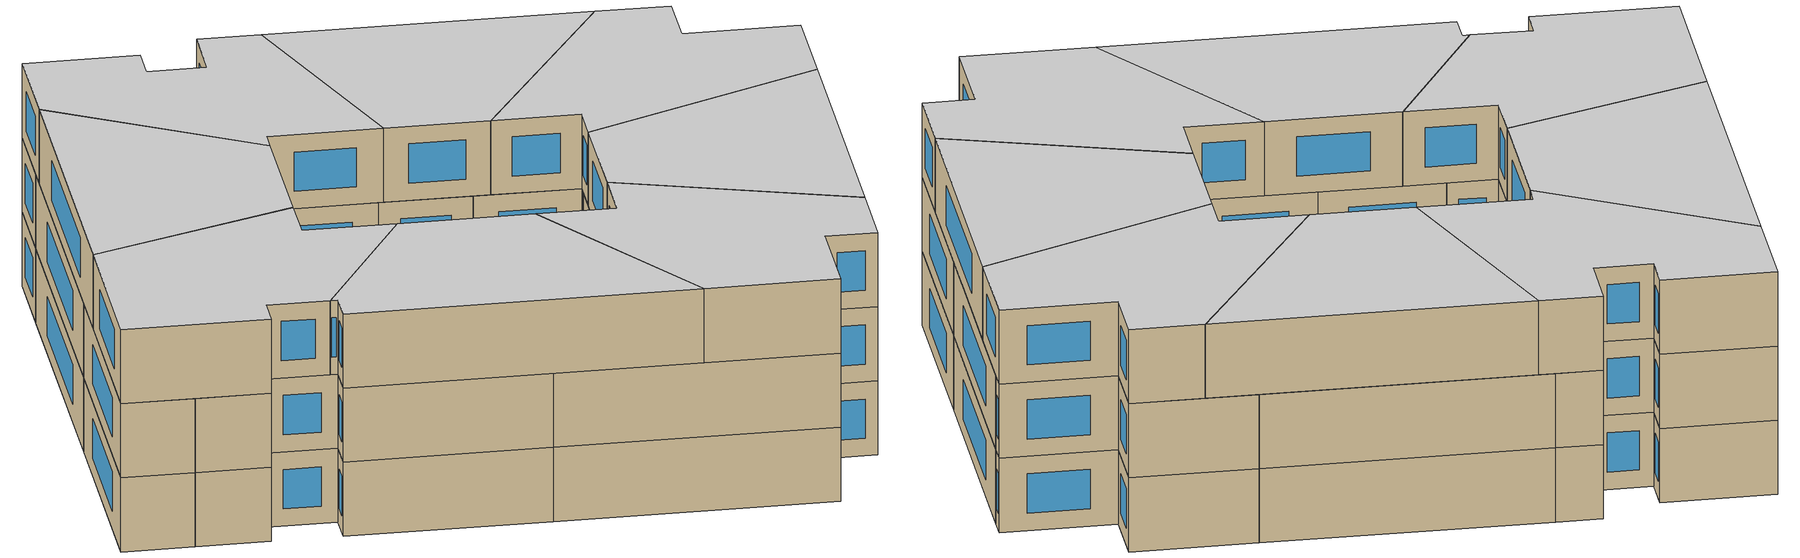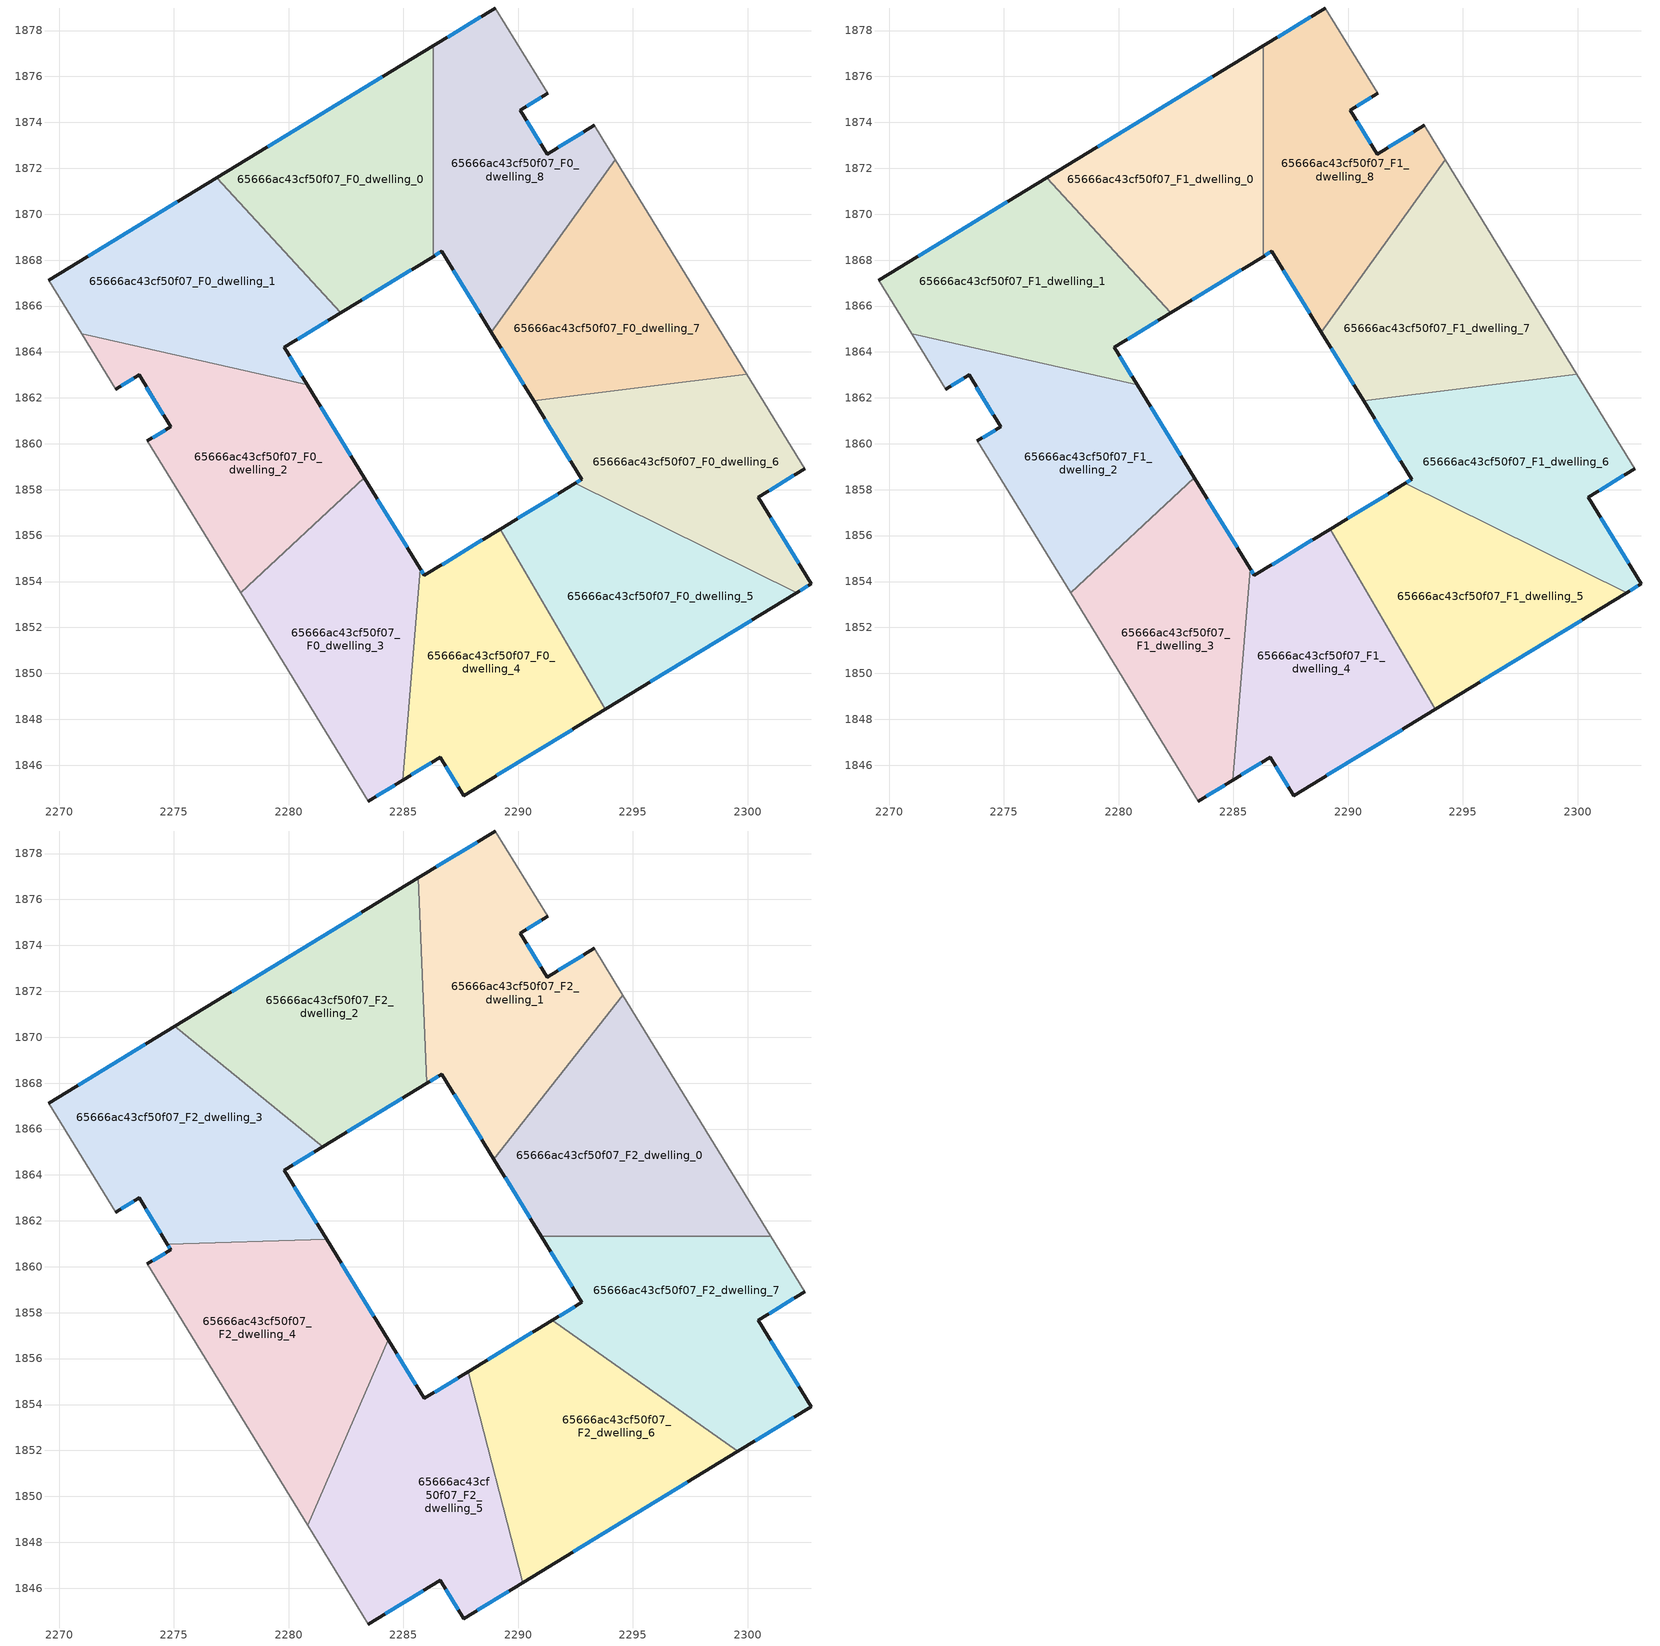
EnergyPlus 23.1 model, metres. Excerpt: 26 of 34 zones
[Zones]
65666ac43cf50f07_F0_dwelling_0
 floor ground (EU_floor_Construction): 2286.29,1877.33 2286.29,1868.16 2282.27,1865.7 2276.87,1871.58 z0
 wall outside (EU_wall_Construction): 2282.27,1865.7 2286.29,1868.16 / 2286.29,1877.33 2276.87,1871.58 z0:3
 wall to 65666ac43cf50f07_F0_dwelling_1 (EU_wall_Construction): 2276.87,1871.58 2282.27,1865.7 z0:3
 wall to 65666ac43cf50f07_F0_dwelling_8 (EU_wall_Construction): 2286.29,1868.16 2286.29,1877.33 z0:3
 window (EU_Window_Construction): 2283.22,1866.28 2285.35,1867.58 / 2284.08,1875.98 2279.08,1872.93 z0.7:2.3
65666ac43cf50f07_F0_dwelling_1
 floor ground (EU_floor_Construction): 2276.87,1871.58 2282.27,1865.7 2279.81,1864.2 2280.82,1862.56 2270.99,1864.78 2269.55,1867.12 z0
 wall outside (EU_wall_Construction): 2280.82,1862.56 2279.81,1864.2 2282.27,1865.7 / 2276.87,1871.58 2269.55,1867.12 z0:3
 wall to 65666ac43cf50f07_F0_dwelling_2 (EU_wall_Construction): 2270.99,1864.78 2280.82,1862.56 z0:3
 wall adiabatic (EU_wall_Construction): 2269.55,1867.12 2270.99,1864.78 z0:3
 window (EU_Window_Construction): 2280.39,1864.55 2281.7,1865.35 / 2280.58,1862.95 2280.05,1863.81 / 2275.15,1870.54 2271.27,1868.17 z0.7:2.3
65666ac43cf50f07_F0_dwelling_2
 floor ground (EU_floor_Construction): 2280.82,1862.56 2283.29,1858.53 2277.91,1853.5 2273.85,1860.12 2274.87,1860.74 2273.48,1863 2272.47,1862.38 2270.99,1864.78 z0
 wall outside (EU_wall_Construction): 2272.47,1862.38 2273.48,1863 2274.87,1860.74 2273.85,1860.12 / 2283.29,1858.53 2280.82,1862.56 z0:3
 wall adiabatic (EU_wall_Construction): 2270.99,1864.78 2272.47,1862.38 / 2273.85,1860.12 2277.91,1853.5 z0:3
 wall to 65666ac43cf50f07_F0_dwelling_3 (EU_wall_Construction): 2277.91,1853.5 2283.29,1858.53 z0:3
 window (EU_Window_Construction): 2273.81,1862.47 2274.54,1861.27 / 2272.71,1862.53 2273.24,1862.85 / 2282.71,1859.47 2281.4,1861.62 / 2274.63,1860.6 2274.09,1860.27 z0.7:2.3
65666ac43cf50f07_F0_dwelling_3
 floor ground (EU_floor_Construction): 2283.29,1858.53 2285.73,1854.55 2284.97,1845.35 2283.48,1844.44 2277.91,1853.5 z0
 wall outside (EU_wall_Construction): 2285.73,1854.55 2283.29,1858.53 / 2283.48,1844.44 2284.97,1845.35 z0:3
 wall to 65666ac43cf50f07_F0_dwelling_4 (EU_wall_Construction): 2284.97,1845.35 2285.73,1854.55 z0:3
 wall adiabatic (EU_wall_Construction): 2277.91,1853.5 2283.48,1844.44 z0:3
 window (EU_Window_Construction): 2285.16,1855.49 2283.87,1857.59 / 2283.83,1844.65 2284.62,1845.13 z0.7:2.3
65666ac43cf50f07_F0_dwelling_4
 floor ground (EU_floor_Construction): 2289.23,1856.29 2293.8,1848.43 2287.63,1844.67 2286.6,1846.34 2284.97,1845.35 2285.73,1854.55 2285.91,1854.26 z0
 wall outside (EU_wall_Construction): 2284.97,1845.35 2286.6,1846.34 2287.63,1844.67 2293.8,1848.43 / 2289.23,1856.29 2285.91,1854.26 2285.73,1854.55 z0:3
 wall to 65666ac43cf50f07_F0_dwelling_5 (EU_wall_Construction): 2293.8,1848.43 2289.23,1856.29 z0:3
 window (EU_Window_Construction): 2285.35,1845.58 2286.21,1846.11 / 2285.87,1854.33 2285.77,1854.49 / 2288.45,1855.81 2286.69,1854.74 / 2289.07,1845.55 2292.35,1847.55 / 2286.84,1845.95 2287.38,1845.06 z0.7:2.3
65666ac43cf50f07_F0_dwelling_5
 floor ground (EU_floor_Construction): 2302.13,1853.51 2293.8,1848.43 2289.23,1856.29 2292.48,1858.27 z0
 wall outside (EU_wall_Construction): 2292.48,1858.27 2289.23,1856.29 / 2293.8,1848.43 2302.13,1853.51 z0:3
 wall to 65666ac43cf50f07_F0_dwelling_6 (EU_wall_Construction): 2302.13,1853.51 2292.48,1858.27 z0:3
 window (EU_Window_Construction): 2291.72,1857.81 2289.99,1856.75 / 2295.75,1849.63 2300.18,1852.32 z0.7:2.3
65666ac43cf50f07_F0_dwelling_6
 floor ground (EU_floor_Construction): 2299.97,1863.02 2302.49,1858.91 2300.46,1857.66 2302.77,1853.9 2302.13,1853.51 2292.48,1858.27 2292.77,1858.45 2290.68,1861.87 z0
 wall outside (EU_wall_Construction): 2302.13,1853.51 2302.77,1853.9 2300.46,1857.66 2302.49,1858.91 / 2290.68,1861.87 2292.77,1858.45 2292.48,1858.27 z0:3
 wall to 65666ac43cf50f07_F0_dwelling_7 (EU_wall_Construction): 2299.97,1863.02 2290.68,1861.87 z0:3
 wall adiabatic (EU_wall_Construction): 2302.49,1858.91 2299.97,1863.02 z0:3
 window (EU_Window_Construction): 2302.22,1854.78 2301,1856.78 / 2302.28,1853.61 2302.62,1853.81 / 2292.71,1858.41 2292.55,1858.32 / 2291.17,1861.07 2292.28,1859.25 / 2300.93,1857.96 2302.01,1858.62 z0.7:2.3
65666ac43cf50f07_F0_dwelling_7
 floor ground (EU_floor_Construction): 2294.24,1872.37 2299.97,1863.02 2290.68,1861.87 2288.84,1864.86 z0
 wall outside (EU_wall_Construction): 2288.84,1864.86 2290.68,1861.87 z0:3
 wall to 65666ac43cf50f07_F0_dwelling_8 (EU_wall_Construction): 2294.24,1872.37 2288.84,1864.86 z0:3
 wall adiabatic (EU_wall_Construction): 2299.97,1863.02 2294.24,1872.37 z0:3
 window (EU_Window_Construction): 2289.27,1864.16 2290.25,1862.57 z0.7:2.3
65666ac43cf50f07_F0_dwelling_8
 floor ground (EU_floor_Construction): 2291.28,1875.27 2290.09,1874.53 2291.26,1872.62 2293.31,1873.87 2294.24,1872.37 2288.84,1864.86 2286.68,1868.39 2286.29,1868.16 2286.29,1877.33 2289,1878.98 z0
 wall outside (EU_wall_Construction): 2293.31,1873.87 2291.26,1872.62 2290.09,1874.53 2291.28,1875.27 / 2286.29,1868.16 2286.68,1868.39 2288.84,1864.86 / 2289,1878.98 2286.29,1877.33 z0:3
 wall adiabatic (EU_wall_Construction): 2294.24,1872.37 2293.31,1873.87 / 2291.28,1875.27 2289,1878.98 z0:3
 window (EU_Window_Construction): 2292.83,1873.58 2291.75,1872.92 / 2287.18,1867.56 2288.33,1865.69 / 2286.38,1868.21 2286.59,1868.33 / 2288.37,1878.6 2286.93,1877.72 / 2290.37,1874.7 2291,1875.1 / 2290.99,1873.07 2290.37,1874.08 z0.7:2.3
65666ac43cf50f07_F1_dwelling_0
 floor to 65666ac43cf50f07_F0_dwelling_0 (EU_floor_Construction): 2286.29,1877.33 2286.29,1868.16 2282.27,1865.7 2276.87,1871.58 z3
 wall outside (EU_wall_Construction): 2282.27,1865.7 2286.29,1868.16 / 2286.29,1877.33 2276.87,1871.58 z3:6
 wall to 65666ac43cf50f07_F1_dwelling_1 (EU_wall_Construction): 2276.87,1871.58 2282.27,1865.7 z3:6
 wall to 65666ac43cf50f07_F1_dwelling_8 (EU_wall_Construction): 2286.29,1868.16 2286.29,1877.33 z3:6
 window (EU_Window_Construction): 2283.22,1866.28 2285.35,1867.58 / 2284.08,1875.98 2279.08,1872.93 z3.7:5.3
65666ac43cf50f07_F1_dwelling_1
 floor to 65666ac43cf50f07_F0_dwelling_1 (EU_floor_Construction): 2276.87,1871.58 2282.27,1865.7 2279.81,1864.2 2280.82,1862.56 2270.99,1864.78 2269.55,1867.12 z3
 wall outside (EU_wall_Construction): 2280.82,1862.56 2279.81,1864.2 2282.27,1865.7 / 2276.87,1871.58 2269.55,1867.12 z3:6
 wall to 65666ac43cf50f07_F1_dwelling_2 (EU_wall_Construction): 2270.99,1864.78 2280.82,1862.56 z3:6
 wall adiabatic (EU_wall_Construction): 2269.55,1867.12 2270.99,1864.78 z3:6
 window (EU_Window_Construction): 2280.39,1864.55 2281.7,1865.35 / 2280.58,1862.95 2280.05,1863.81 / 2275.15,1870.54 2271.27,1868.17 z3.7:5.3
65666ac43cf50f07_F1_dwelling_2
 floor to 65666ac43cf50f07_F0_dwelling_2 (EU_floor_Construction): 2280.82,1862.56 2283.29,1858.53 2277.91,1853.5 2273.85,1860.12 2274.87,1860.74 2273.48,1863 2272.47,1862.38 2270.99,1864.78 z3
 wall outside (EU_wall_Construction): 2272.47,1862.38 2273.48,1863 2274.87,1860.74 2273.85,1860.12 / 2283.29,1858.53 2280.82,1862.56 z3:6
 wall adiabatic (EU_wall_Construction): 2270.99,1864.78 2272.47,1862.38 / 2273.85,1860.12 2277.91,1853.5 z3:6
 wall to 65666ac43cf50f07_F1_dwelling_3 (EU_wall_Construction): 2277.91,1853.5 2283.29,1858.53 z3:6
 window (EU_Window_Construction): 2273.81,1862.47 2274.54,1861.27 / 2272.71,1862.53 2273.24,1862.85 / 2282.71,1859.47 2281.4,1861.62 / 2274.63,1860.6 2274.09,1860.27 z3.7:5.3
65666ac43cf50f07_F1_dwelling_3
 floor to 65666ac43cf50f07_F0_dwelling_3 (EU_floor_Construction): 2283.29,1858.53 2285.73,1854.55 2284.97,1845.35 2283.48,1844.44 2277.91,1853.5 z3
 wall outside (EU_wall_Construction): 2285.73,1854.55 2283.29,1858.53 / 2283.48,1844.44 2284.97,1845.35 z3:6
 wall to 65666ac43cf50f07_F1_dwelling_4 (EU_wall_Construction): 2284.97,1845.35 2285.73,1854.55 z3:6
 wall adiabatic (EU_wall_Construction): 2277.91,1853.5 2283.48,1844.44 z3:6
 window (EU_Window_Construction): 2285.16,1855.49 2283.87,1857.59 / 2283.83,1844.65 2284.62,1845.13 z3.7:5.3
65666ac43cf50f07_F1_dwelling_4
 floor to 65666ac43cf50f07_F0_dwelling_4 (EU_floor_Construction): 2289.23,1856.29 2293.8,1848.43 2287.63,1844.67 2286.6,1846.34 2284.97,1845.35 2285.73,1854.55 2285.91,1854.26 z3
 wall outside (EU_wall_Construction): 2284.97,1845.35 2286.6,1846.34 2287.63,1844.67 2293.8,1848.43 / 2289.23,1856.29 2285.91,1854.26 2285.73,1854.55 z3:6
 wall to 65666ac43cf50f07_F1_dwelling_5 (EU_wall_Construction): 2293.8,1848.43 2289.23,1856.29 z3:6
 window (EU_Window_Construction): 2285.35,1845.58 2286.21,1846.11 / 2285.87,1854.33 2285.77,1854.49 / 2288.45,1855.81 2286.69,1854.74 / 2289.07,1845.55 2292.35,1847.55 / 2286.84,1845.95 2287.38,1845.06 z3.7:5.3
65666ac43cf50f07_F1_dwelling_5
 floor to 65666ac43cf50f07_F0_dwelling_5 (EU_floor_Construction): 2302.13,1853.51 2293.8,1848.43 2289.23,1856.29 2292.48,1858.27 z3
 wall outside (EU_wall_Construction): 2292.48,1858.27 2289.23,1856.29 / 2293.8,1848.43 2302.13,1853.51 z3:6
 wall to 65666ac43cf50f07_F1_dwelling_6 (EU_wall_Construction): 2302.13,1853.51 2292.48,1858.27 z3:6
 window (EU_Window_Construction): 2291.72,1857.81 2289.99,1856.75 / 2295.75,1849.63 2300.18,1852.32 z3.7:5.3
65666ac43cf50f07_F1_dwelling_6
 floor to 65666ac43cf50f07_F0_dwelling_6 (EU_floor_Construction): 2299.97,1863.02 2302.49,1858.91 2300.46,1857.66 2302.77,1853.9 2302.13,1853.51 2292.48,1858.27 2292.77,1858.45 2290.68,1861.87 z3
 wall outside (EU_wall_Construction): 2302.13,1853.51 2302.77,1853.9 2300.46,1857.66 2302.49,1858.91 / 2290.68,1861.87 2292.77,1858.45 2292.48,1858.27 z3:6
 wall to 65666ac43cf50f07_F1_dwelling_7 (EU_wall_Construction): 2299.97,1863.02 2290.68,1861.87 z3:6
 wall adiabatic (EU_wall_Construction): 2302.49,1858.91 2299.97,1863.02 z3:6
 window (EU_Window_Construction): 2302.22,1854.78 2301,1856.78 / 2302.28,1853.61 2302.62,1853.81 / 2292.71,1858.41 2292.55,1858.32 / 2291.17,1861.07 2292.28,1859.25 / 2300.93,1857.96 2302.01,1858.62 z3.7:5.3
65666ac43cf50f07_F1_dwelling_7
 floor to 65666ac43cf50f07_F0_dwelling_7 (EU_floor_Construction): 2294.24,1872.37 2299.97,1863.02 2290.68,1861.87 2288.84,1864.86 z3
 wall outside (EU_wall_Construction): 2288.84,1864.86 2290.68,1861.87 z3:6
 wall to 65666ac43cf50f07_F1_dwelling_8 (EU_wall_Construction): 2294.24,1872.37 2288.84,1864.86 z3:6
 wall adiabatic (EU_wall_Construction): 2299.97,1863.02 2294.24,1872.37 z3:6
 window (EU_Window_Construction): 2289.27,1864.16 2290.25,1862.57 z3.7:5.3
 ceiling adiabatic (EU_roof_Construction): 2299.97,1863.02 2294.24,1872.37 2288.84,1864.86 2290.68,1861.87 z6
65666ac43cf50f07_F1_dwelling_8
 floor to 65666ac43cf50f07_F0_dwelling_8 (EU_floor_Construction): 2291.28,1875.27 2290.09,1874.53 2291.26,1872.62 2293.31,1873.87 2294.24,1872.37 2288.84,1864.86 2286.68,1868.39 2286.29,1868.16 2286.29,1877.33 2289,1878.98 z3
 wall outside (EU_wall_Construction): 2293.31,1873.87 2291.26,1872.62 2290.09,1874.53 2291.28,1875.27 / 2286.29,1868.16 2286.68,1868.39 2288.84,1864.86 / 2289,1878.98 2286.29,1877.33 z3:6
 wall adiabatic (EU_wall_Construction): 2294.24,1872.37 2293.31,1873.87 / 2291.28,1875.27 2289,1878.98 z3:6
 window (EU_Window_Construction): 2292.83,1873.58 2291.75,1872.92 / 2287.18,1867.56 2288.33,1865.69 / 2286.38,1868.21 2286.59,1868.33 / 2288.37,1878.6 2286.93,1877.72 / 2290.37,1874.7 2291,1875.1 / 2290.99,1873.07 2290.37,1874.08 z3.7:5.3
65666ac43cf50f07_F2_dwelling_0
 floor adiabatic (EU_floor_Construction): 2294.56,1871.84 2299.97,1863.02 2290.68,1861.87 2288.94,1864.69 z6
 floor to 65666ac43cf50f07_F1_dwelling_6 (EU_floor_Construction): 2299.97,1863.02 2301.01,1861.33 2291.01,1861.33 2290.68,1861.87 z6
 wall outside (EU_wall_Construction): 2288.94,1864.69 2291.01,1861.33 z6:9
 wall to 65666ac43cf50f07_F2_dwelling_1 (EU_wall_Construction): 2294.56,1871.84 2288.94,1864.69 z6:9
 wall adiabatic (EU_wall_Construction): 2301.01,1861.33 2294.56,1871.84 z6:9
 wall to 65666ac43cf50f07_F2_dwelling_7 (EU_wall_Construction): 2291.01,1861.33 2301.01,1861.33 z6:9
 window (EU_Window_Construction): 2289.43,1863.9 2290.52,1862.12 z6.7:8.3
 ceiling to 65666ac43cf50f07_F3_dwelling_0 (EU_floor_Construction): 2301.01,1861.33 2294.56,1871.84 2288.94,1864.69 2291.01,1861.33 z9
65666ac43cf50f07_F2_dwelling_1
 floor to 65666ac43cf50f07_F1_dwelling_8 (EU_floor_Construction): 2291.28,1875.27 2290.09,1874.53 2291.26,1872.62 2293.31,1873.87 2294.24,1872.37 2288.84,1864.86 2286.68,1868.39 2286.29,1868.16 2286.29,1877.33 2289,1878.98 z6
 floor to 65666ac43cf50f07_F1_dwelling_0 (EU_floor_Construction): 2286.29,1877.33 2286.29,1868.16 2286.02,1867.99 2285.65,1876.94 z6
 floor adiabatic (EU_floor_Construction): 2294.24,1872.37 2294.56,1871.84 2288.94,1864.69 2288.84,1864.86 z6
 wall outside (EU_wall_Construction): 2293.31,1873.87 2291.26,1872.62 2290.09,1874.53 2291.28,1875.27 / 2286.02,1867.99 2286.68,1868.39 2288.94,1864.69 / 2289,1878.98 2285.65,1876.94 z6:9
 wall adiabatic (EU_wall_Construction): 2294.56,1871.84 2293.31,1873.87 / 2291.28,1875.27 2289,1878.98 z6:9
 wall to 65666ac43cf50f07_F2_dwelling_2 (EU_wall_Construction): 2285.65,1876.94 2286.02,1867.99 z6:9
 window (EU_Window_Construction): 2292.83,1873.58 2291.75,1872.92 / 2287.21,1867.52 2288.41,1865.56 / 2286.17,1868.08 2286.52,1868.29 / 2288.21,1878.5 2286.44,1877.42 / 2290.37,1874.7 2291,1875.1 / 2290.99,1873.07 2290.37,1874.08 z6.7:8.3
 ceiling to 65666ac43cf50f07_F3_dwelling_1 (EU_floor_Construction): 2288.94,1864.69 2294.56,1871.84 2293.31,1873.87 2291.26,1872.62 2290.09,1874.53 2291.28,1875.27 2289,1878.98 2285.65,1876.94 2286.02,1867.99 2286.68,1868.39 z9
65666ac43cf50f07_F2_dwelling_2
 floor to 65666ac43cf50f07_F1_dwelling_0 (EU_floor_Construction): 2285.65,1876.94 2286.02,1867.99 2282.27,1865.7 2276.87,1871.58 z6
 floor to 65666ac43cf50f07_F1_dwelling_1 (EU_floor_Construction): 2276.87,1871.58 2282.27,1865.7 2281.5,1865.23 2275.05,1870.47 z6
 wall outside (EU_wall_Construction): 2281.5,1865.23 2286.02,1867.99 / 2285.65,1876.94 2275.04,1870.47 z6:9
 wall to 65666ac43cf50f07_F2_dwelling_3 (EU_wall_Construction): 2275.04,1870.47 2281.5,1865.23 z6:9
 window (EU_Window_Construction): 2282.56,1865.88 2284.96,1867.34 / 2283.16,1875.42 2277.53,1871.99 z6.7:8.3
 ceiling to 65666ac43cf50f07_F3_dwelling_2 (EU_floor_Construction): 2286.02,1867.99 2285.65,1876.94 2275.04,1870.47 2281.5,1865.23 z9
65666ac43cf50f07_F2_dwelling_3
 floor to 65666ac43cf50f07_F1_dwelling_1 (EU_floor_Construction): 2281.5,1865.23 2279.81,1864.2 2280.82,1862.56 2270.99,1864.78 2269.55,1867.12 2275.05,1870.47 z6
 floor to 65666ac43cf50f07_F1_dwelling_2 (EU_floor_Construction): 2280.82,1862.56 2281.66,1861.19 2274.72,1860.98 2273.48,1863 2272.47,1862.38 2270.99,1864.78 z6
 wall outside (EU_wall_Construction): 2275.04,1870.47 2269.55,1867.12 / 2281.66,1861.19 2279.81,1864.2 2281.5,1865.23 / 2272.47,1862.38 2273.48,1863 2274.72,1860.98 z6:9
 wall adiabatic (EU_wall_Construction): 2269.55,1867.12 2272.47,1862.38 z6:9
 wall to 65666ac43cf50f07_F2_dwelling_4 (EU_wall_Construction): 2274.72,1860.98 2281.66,1861.19 z6:9
 window (EU_Window_Construction): 2273.76,1869.68 2270.84,1867.91 / 2280.21,1864.44 2281.1,1864.99 / 2281.23,1861.9 2280.25,1863.49 / 2273.77,1862.53 2274.43,1861.46 / 2272.71,1862.53 2273.24,1862.85 z6.7:8.3
 ceiling to 65666ac43cf50f07_F3_dwelling_3 (EU_floor_Construction): 2281.66,1861.19 2279.81,1864.2 2281.5,1865.23 2275.04,1870.47 2269.55,1867.12 2272.47,1862.38 2273.48,1863 2274.72,1860.98 z9
65666ac43cf50f07_F2_dwelling_4
 floor to 65666ac43cf50f07_F1_dwelling_2 (EU_floor_Construction): 2281.66,1861.19 2283.29,1858.53 2277.91,1853.5 2273.85,1860.12 2274.87,1860.74 2274.72,1860.98 z6
 floor to 65666ac43cf50f07_F1_dwelling_3 (EU_floor_Construction): 2283.29,1858.53 2284.34,1856.82 2280.84,1848.74 2277.91,1853.5 z6
 wall outside (EU_wall_Construction): 2274.72,1860.98 2274.87,1860.74 2273.85,1860.12 / 2284.34,1856.82 2281.66,1861.19 z6:9
 wall to 65666ac43cf50f07_F2_dwelling_5 (EU_wall_Construction): 2280.84,1848.74 2284.34,1856.82 z6:9
 wall adiabatic (EU_wall_Construction): 2273.85,1860.12 2280.84,1848.74 z6:9
 window (EU_Window_Construction): 2274.75,1860.93 2274.83,1860.8 / 2283.71,1857.85 2282.29,1860.16 / 2274.63,1860.6 2274.09,1860.27 z6.7:8.3
 ceiling to 65666ac43cf50f07_F3_dwelling_4 (EU_floor_Construction): 2280.84,1848.74 2284.34,1856.82 2281.66,1861.19 2274.72,1860.98 2274.87,1860.74 2273.85,1860.12 z9
65666ac43cf50f07_F2_dwelling_5
 floor to 65666ac43cf50f07_F1_dwelling_4 (EU_floor_Construction): 2287.82,1855.43 2290.2,1846.24 2287.63,1844.67 2286.6,1846.34 2284.97,1845.35 2285.73,1854.55 2285.91,1854.26 z6
 floor to 65666ac43cf50f07_F1_dwelling_3 (EU_floor_Construction): 2284.34,1856.82 2285.73,1854.55 2284.97,1845.35 2283.48,1844.44 2280.84,1848.74 z6
 wall outside (EU_wall_Construction): 2283.48,1844.44 2286.6,1846.34 2287.63,1844.67 2290.2,1846.24 / 2287.82,1855.43 2285.91,1854.26 2284.34,1856.82 z6:9
 wall adiabatic (EU_wall_Construction): 2280.84,1848.74 2283.48,1844.44 z6:9
 wall to 65666ac43cf50f07_F2_dwelling_6 (EU_wall_Construction): 2290.2,1846.24 2287.82,1855.43 z6:9
 window (EU_Window_Construction): 2284.21,1844.88 2285.86,1845.89 / 2285.54,1854.86 2284.71,1856.22 / 2287.37,1855.15 2286.36,1854.54 / 2288.23,1845.04 2289.59,1845.87 / 2286.84,1845.95 2287.38,1845.06 z6.7:8.3
 ceiling to 65666ac43cf50f07_F3_dwelling_5 (EU_floor_Construction): 2290.2,1846.24 2287.82,1855.43 2285.91,1854.26 2284.34,1856.82 2280.84,1848.74 2283.48,1844.44 2286.6,1846.34 2287.63,1844.67 z9
65666ac43cf50f07_F2_dwelling_6
 floor to 65666ac43cf50f07_F1_dwelling_5 (EU_floor_Construction): 2299.58,1851.96 2293.8,1848.43 2289.23,1856.29 2291.48,1857.67 z6
 floor to 65666ac43cf50f07_F1_dwelling_4 (EU_floor_Construction): 2289.23,1856.29 2293.8,1848.43 2290.2,1846.24 2287.82,1855.43 z6
 wall outside (EU_wall_Construction): 2291.48,1857.67 2287.82,1855.43 / 2290.2,1846.24 2299.58,1851.96 z6:9
 wall to 65666ac43cf50f07_F2_dwelling_7 (EU_wall_Construction): 2299.58,1851.96 2291.48,1857.67 z6:9
 window (EU_Window_Construction): 2290.62,1857.14 2288.68,1855.95 / 2292.4,1847.58 2297.38,1850.61 z6.7:8.3
 ceiling to 65666ac43cf50f07_F3_dwelling_6 (EU_floor_Construction): 2299.58,1851.96 2291.48,1857.67 2287.82,1855.43 2290.2,1846.24 z9
65666ac43cf50f07_F2_dwelling_7
 floor to 65666ac43cf50f07_F1_dwelling_6 (EU_floor_Construction): 2301.01,1861.33 2302.49,1858.91 2300.46,1857.66 2302.77,1853.9 2302.13,1853.52 2292.48,1858.27 2292.77,1858.45 2291.01,1861.33 z6
 floor to 65666ac43cf50f07_F1_dwelling_5 (EU_floor_Construction): 2302.13,1853.52 2299.58,1851.96 2291.48,1857.67 2292.48,1858.27 z6
 wall outside (EU_wall_Construction): 2299.58,1851.96 2302.77,1853.9 2300.46,1857.66 2302.49,1858.91 / 2291.01,1861.33 2292.77,1858.45 2291.48,1857.67 z6:9
 wall adiabatic (EU_wall_Construction): 2302.49,1858.91 2301.01,1861.33 z6:9
 window (EU_Window_Construction): 2302.22,1854.78 2301,1856.78 / 2300.33,1852.41 2302.02,1853.45 / 2292.47,1858.27 2291.79,1857.85 / 2291.42,1860.65 2292.36,1859.13 / 2300.93,1857.96 2302.01,1858.62 z6.7:8.3
 ceiling to 65666ac43cf50f07_F3_dwelling_7 (EU_floor_Construction): 2302.77,1853.9 2300.46,1857.66 2302.49,1858.91 2301.01,1861.33 2291.01,1861.33 2292.77,1858.45 2291.48,1857.67 2299.58,1851.96 z9
[Building]
EU S2 Campaign: North Axis=0; Terrain=City; Solar Distribution=FullExterior
[Site:Location]
Budapest.Ferenc.Liszt.Intl.AP: Latitude=47.437; Longitude=19.256; Time Zone=1; Elevation=185
[SizingPeriod:WeatherFileDays]
AnnualSizingPeriod: Begin Month=1; Begin Day of Month=1; End Month=12; End Day of Month=31; Day of Week for Start Day=Monday; Use Weather File Daylight Saving Period=No; Use Weather File Rain and Snow Indicators=No
[MATERIAL]
EU_InternalMass_Material: Roughness=MediumRough; Thickness=0.1; Conductivity=1; Density=1800; Specific Heat=900; Thermal Absorptance=0.9; Solar Absorptance=0.7; Visible Absorptance=0.7
[MATERIAL:NOMASS] Roughness=MediumRough; Thermal Absorptance=0.9; Solar Absorptance=0.7; Visible Absorptance=0.7
Name | Thermal Resistance
EU_wall_NoMass | 0.832559
EU_roof_NoMass | 1.39638
EU_floor_NoMass | 0.872794
[WINDOWMATERIAL:SIMPLEGLAZINGSYSTEM]
EU_Window_SimpleGlazing: UFactor=2.79869; Solar Heat Gain Coefficient=0.75; Visible Transmittance=0.75
[CONSTRUCTION]
EU_wall_Construction: EU_wall_NoMass
EU_roof_Construction: EU_roof_NoMass
EU_floor_Construction: EU_floor_NoMass
EU_Window_Construction: EU_Window_SimpleGlazing
EU_InternalMass_Construction: EU_InternalMass_Material
[ZONE] Type=1; Multiplier=1; Ceiling Height=autocalculate; Floor Area=autocalculate; Part of Total Floor Area=Yes
Name | Volume
65666ac43cf50f07_F0_dwelling_0; 65666ac43cf50f07_F1_dwelling_0 | 185.072
65666ac43cf50f07_F2_dwelling_0 | 208.222
65666ac43cf50f07_F0_dwelling_1; 65666ac43cf50f07_F1_dwelling_1 | 185.073
65666ac43cf50f07_F2_dwelling_1; 65666ac43cf50f07_F2_dwelling_7 | 208.213
65666ac43cf50f07_F0_dwelling_2; 65666ac43cf50f07_F1_dwelling_2; 65666ac43cf50f07_F0_dwelling_4; 65666ac43cf50f07_F1_dwelling_4 | 185.076
65666ac43cf50f07_F2_dwelling_2 | 208.227
65666ac43cf50f07_F0_dwelling_3; 65666ac43cf50f07_F1_dwelling_3 | 185.075
65666ac43cf50f07_F2_dwelling_3 | 208.225
65666ac43cf50f07_F2_dwelling_4 | 208.229
65666ac43cf50f07_F0_dwelling_5; 65666ac43cf50f07_F1_dwelling_5; 65666ac43cf50f07_F0_dwelling_7; 65666ac43cf50f07_F1_dwelling_7 | 185.084
65666ac43cf50f07_F2_dwelling_5 | 208.182
65666ac43cf50f07_F0_dwelling_6; 65666ac43cf50f07_F1_dwelling_6 | 185.095
65666ac43cf50f07_F2_dwelling_6 | 208.232
65666ac43cf50f07_F0_dwelling_8; 65666ac43cf50f07_F1_dwelling_8 | 185.067
[INTERNALMASS] Construction=EU_InternalMass_Construction
Name | Zone or ZoneList | Surface Area
65666ac43cf50f07_F0_dwelling_0_EU_InternalMass | 65666ac43cf50f07_F0_dwelling_0 | 61.6908
65666ac43cf50f07_F0_dwelling_1_EU_InternalMass | 65666ac43cf50f07_F0_dwelling_1 | 61.691
65666ac43cf50f07_F0_dwelling_2_EU_InternalMass | 65666ac43cf50f07_F0_dwelling_2 | 61.692
65666ac43cf50f07_F0_dwelling_3_EU_InternalMass | 65666ac43cf50f07_F0_dwelling_3 | 61.6913
65666ac43cf50f07_F0_dwelling_4_EU_InternalMass | 65666ac43cf50f07_F0_dwelling_4 | 61.6922
65666ac43cf50f07_F0_dwelling_5_EU_InternalMass | 65666ac43cf50f07_F0_dwelling_5 | 61.6948
65666ac43cf50f07_F0_dwelling_6_EU_InternalMass | 65666ac43cf50f07_F0_dwelling_6 | 61.6984
65666ac43cf50f07_F0_dwelling_7_EU_InternalMass | 65666ac43cf50f07_F0_dwelling_7 | 61.6946
65666ac43cf50f07_F0_dwelling_8_EU_InternalMass | 65666ac43cf50f07_F0_dwelling_8 | 61.6888
65666ac43cf50f07_F1_dwelling_0_EU_InternalMass | 65666ac43cf50f07_F1_dwelling_0 | 61.6908
65666ac43cf50f07_F1_dwelling_1_EU_InternalMass | 65666ac43cf50f07_F1_dwelling_1 | 61.691
65666ac43cf50f07_F1_dwelling_2_EU_InternalMass | 65666ac43cf50f07_F1_dwelling_2 | 61.692
65666ac43cf50f07_F1_dwelling_3_EU_InternalMass | 65666ac43cf50f07_F1_dwelling_3 | 61.6913
65666ac43cf50f07_F1_dwelling_4_EU_InternalMass | 65666ac43cf50f07_F1_dwelling_4 | 61.6922
65666ac43cf50f07_F1_dwelling_5_EU_InternalMass | 65666ac43cf50f07_F1_dwelling_5 | 61.6948
65666ac43cf50f07_F1_dwelling_6_EU_InternalMass | 65666ac43cf50f07_F1_dwelling_6 | 61.6984
65666ac43cf50f07_F1_dwelling_7_EU_InternalMass | 65666ac43cf50f07_F1_dwelling_7 | 61.6946
65666ac43cf50f07_F1_dwelling_8_EU_InternalMass | 65666ac43cf50f07_F1_dwelling_8 | 61.6888
65666ac43cf50f07_F2_dwelling_0_EU_InternalMass | 65666ac43cf50f07_F2_dwelling_0 | 69.4074
65666ac43cf50f07_F2_dwelling_1_EU_InternalMass | 65666ac43cf50f07_F2_dwelling_1 | 69.4043
65666ac43cf50f07_F2_dwelling_2_EU_InternalMass | 65666ac43cf50f07_F2_dwelling_2 | 69.4092
65666ac43cf50f07_F2_dwelling_3_EU_InternalMass | 65666ac43cf50f07_F2_dwelling_3 | 69.4082
65666ac43cf50f07_F2_dwelling_4_EU_InternalMass | 65666ac43cf50f07_F2_dwelling_4 | 69.4099
65666ac43cf50f07_F2_dwelling_5_EU_InternalMass | 65666ac43cf50f07_F2_dwelling_5 | 69.3941
65666ac43cf50f07_F2_dwelling_6_EU_InternalMass | 65666ac43cf50f07_F2_dwelling_6 | 69.4105
65666ac43cf50f07_F2_dwelling_7_EU_InternalMass | 65666ac43cf50f07_F2_dwelling_7 | 69.4044
[OTHEREQUIPMENT] Fuel Type=Electricity; Design Level Calculation Method=Watts/Area; Power per Zone Floor Area=1; Fraction Latent=0; Fraction Radiant=0; Fraction Lost=0; Carbon Dioxide Generation Rate=0; EndUse Subcategory=EU_Step8_InternalGains
Name | Zone or ZoneList or Space or SpaceList | Schedule
EU_Step8_InternalGain_65666ac43cf50f07_F0_dwelling_0_f000 | 65666ac43cf50f07_F0_dwelling_0 | EU_Step8_GainSchedule_65666ac43cf50f07_F0_dwelling_0_f000
EU_Step8_InternalGain_65666ac43cf50f07_F0_dwelling_1_f000 | 65666ac43cf50f07_F0_dwelling_1 | EU_Step8_GainSchedule_65666ac43cf50f07_F0_dwelling_1_f000
EU_Step8_InternalGain_65666ac43cf50f07_F0_dwelling_2_f000 | 65666ac43cf50f07_F0_dwelling_2 | EU_Step8_GainSchedule_65666ac43cf50f07_F0_dwelling_2_f000
EU_Step8_InternalGain_65666ac43cf50f07_F0_dwelling_3_f000 | 65666ac43cf50f07_F0_dwelling_3 | EU_Step8_GainSchedule_65666ac43cf50f07_F0_dwelling_3_f000
EU_Step8_InternalGain_65666ac43cf50f07_F0_dwelling_4_f000 | 65666ac43cf50f07_F0_dwelling_4 | EU_Step8_GainSchedule_65666ac43cf50f07_F0_dwelling_4_f000
EU_Step8_InternalGain_65666ac43cf50f07_F0_dwelling_5_f000 | 65666ac43cf50f07_F0_dwelling_5 | EU_Step8_GainSchedule_65666ac43cf50f07_F0_dwelling_5_f000
EU_Step8_InternalGain_65666ac43cf50f07_F0_dwelling_6_f000 | 65666ac43cf50f07_F0_dwelling_6 | EU_Step8_GainSchedule_65666ac43cf50f07_F0_dwelling_6_f000
EU_Step8_InternalGain_65666ac43cf50f07_F0_dwelling_7_f000 | 65666ac43cf50f07_F0_dwelling_7 | EU_Step8_GainSchedule_65666ac43cf50f07_F0_dwelling_7_f000
EU_Step8_InternalGain_65666ac43cf50f07_F0_dwelling_8_f000 | 65666ac43cf50f07_F0_dwelling_8 | EU_Step8_GainSchedule_65666ac43cf50f07_F0_dwelling_8_f000
EU_Step8_InternalGain_65666ac43cf50f07_F1_dwelling_0_f000 | 65666ac43cf50f07_F1_dwelling_0 | EU_Step8_GainSchedule_65666ac43cf50f07_F1_dwelling_0_f000
EU_Step8_InternalGain_65666ac43cf50f07_F1_dwelling_1_f000 | 65666ac43cf50f07_F1_dwelling_1 | EU_Step8_GainSchedule_65666ac43cf50f07_F1_dwelling_1_f000
EU_Step8_InternalGain_65666ac43cf50f07_F1_dwelling_2_f000 | 65666ac43cf50f07_F1_dwelling_2 | EU_Step8_GainSchedule_65666ac43cf50f07_F1_dwelling_2_f000
EU_Step8_InternalGain_65666ac43cf50f07_F1_dwelling_3_f000 | 65666ac43cf50f07_F1_dwelling_3 | EU_Step8_GainSchedule_65666ac43cf50f07_F1_dwelling_3_f000
EU_Step8_InternalGain_65666ac43cf50f07_F1_dwelling_4_f000 | 65666ac43cf50f07_F1_dwelling_4 | EU_Step8_GainSchedule_65666ac43cf50f07_F1_dwelling_4_f000
EU_Step8_InternalGain_65666ac43cf50f07_F1_dwelling_5_f000 | 65666ac43cf50f07_F1_dwelling_5 | EU_Step8_GainSchedule_65666ac43cf50f07_F1_dwelling_5_f000
EU_Step8_InternalGain_65666ac43cf50f07_F1_dwelling_6_f000 | 65666ac43cf50f07_F1_dwelling_6 | EU_Step8_GainSchedule_65666ac43cf50f07_F1_dwelling_6_f000
EU_Step8_InternalGain_65666ac43cf50f07_F1_dwelling_7_f000 | 65666ac43cf50f07_F1_dwelling_7 | EU_Step8_GainSchedule_65666ac43cf50f07_F1_dwelling_7_f000
EU_Step8_InternalGain_65666ac43cf50f07_F1_dwelling_8_f000 | 65666ac43cf50f07_F1_dwelling_8 | EU_Step8_GainSchedule_65666ac43cf50f07_F1_dwelling_8_f000
EU_Step8_InternalGain_65666ac43cf50f07_F2_dwelling_0_f000 | 65666ac43cf50f07_F2_dwelling_0 | EU_Step8_GainSchedule_65666ac43cf50f07_F2_dwelling_0_f000
EU_Step8_InternalGain_65666ac43cf50f07_F2_dwelling_1_f000 | 65666ac43cf50f07_F2_dwelling_1 | EU_Step8_GainSchedule_65666ac43cf50f07_F2_dwelling_1_f000
EU_Step8_InternalGain_65666ac43cf50f07_F2_dwelling_2_f000 | 65666ac43cf50f07_F2_dwelling_2 | EU_Step8_GainSchedule_65666ac43cf50f07_F2_dwelling_2_f000
EU_Step8_InternalGain_65666ac43cf50f07_F2_dwelling_3_f000 | 65666ac43cf50f07_F2_dwelling_3 | EU_Step8_GainSchedule_65666ac43cf50f07_F2_dwelling_3_f000
EU_Step8_InternalGain_65666ac43cf50f07_F2_dwelling_4_f000 | 65666ac43cf50f07_F2_dwelling_4 | EU_Step8_GainSchedule_65666ac43cf50f07_F2_dwelling_4_f000
EU_Step8_InternalGain_65666ac43cf50f07_F2_dwelling_5_f000 | 65666ac43cf50f07_F2_dwelling_5 | EU_Step8_GainSchedule_65666ac43cf50f07_F2_dwelling_5_f000
EU_Step8_InternalGain_65666ac43cf50f07_F2_dwelling_6_f000 | 65666ac43cf50f07_F2_dwelling_6 | EU_Step8_GainSchedule_65666ac43cf50f07_F2_dwelling_6_f000
EU_Step8_InternalGain_65666ac43cf50f07_F2_dwelling_7_f000 | 65666ac43cf50f07_F2_dwelling_7 | EU_Step8_GainSchedule_65666ac43cf50f07_F2_dwelling_7_f000
[ZONEVENTILATION:DESIGNFLOWRATE] Schedule=EU_AlwaysOn; Design Flow Rate Calculation Method=AirChanges/Hour; Air Changes per Hour=0.475469; Ventilation Type=Natural; Fan Pressure Rise=0; Fan Total Efficiency=1; Constant Term Coefficient=1; Temperature Term Coefficient=0; Velocity Term Coefficient=0; Velocity Squared Term Coefficient=0; Minimum Indoor Temperature=-100; Maximum Indoor Temperature=100; Delta Temperature=-100; Minimum Outdoor Temperature=-100; Maximum Outdoor Temperature=100; Maximum Wind Speed=40
Name | Zone or ZoneList or Space or SpaceList
EU_ConstantAir_65666ac43cf50f07_F0_dwelling_0 | 65666ac43cf50f07_F0_dwelling_0
EU_ConstantAir_65666ac43cf50f07_F0_dwelling_1 | 65666ac43cf50f07_F0_dwelling_1
EU_ConstantAir_65666ac43cf50f07_F0_dwelling_2 | 65666ac43cf50f07_F0_dwelling_2
EU_ConstantAir_65666ac43cf50f07_F0_dwelling_3 | 65666ac43cf50f07_F0_dwelling_3
EU_ConstantAir_65666ac43cf50f07_F0_dwelling_4 | 65666ac43cf50f07_F0_dwelling_4
EU_ConstantAir_65666ac43cf50f07_F0_dwelling_5 | 65666ac43cf50f07_F0_dwelling_5
EU_ConstantAir_65666ac43cf50f07_F0_dwelling_6 | 65666ac43cf50f07_F0_dwelling_6
EU_ConstantAir_65666ac43cf50f07_F0_dwelling_7 | 65666ac43cf50f07_F0_dwelling_7
EU_ConstantAir_65666ac43cf50f07_F0_dwelling_8 | 65666ac43cf50f07_F0_dwelling_8
EU_ConstantAir_65666ac43cf50f07_F1_dwelling_0 | 65666ac43cf50f07_F1_dwelling_0
EU_ConstantAir_65666ac43cf50f07_F1_dwelling_1 | 65666ac43cf50f07_F1_dwelling_1
EU_ConstantAir_65666ac43cf50f07_F1_dwelling_2 | 65666ac43cf50f07_F1_dwelling_2
EU_ConstantAir_65666ac43cf50f07_F1_dwelling_3 | 65666ac43cf50f07_F1_dwelling_3
EU_ConstantAir_65666ac43cf50f07_F1_dwelling_4 | 65666ac43cf50f07_F1_dwelling_4
EU_ConstantAir_65666ac43cf50f07_F1_dwelling_5 | 65666ac43cf50f07_F1_dwelling_5
EU_ConstantAir_65666ac43cf50f07_F1_dwelling_6 | 65666ac43cf50f07_F1_dwelling_6
EU_ConstantAir_65666ac43cf50f07_F1_dwelling_7 | 65666ac43cf50f07_F1_dwelling_7
EU_ConstantAir_65666ac43cf50f07_F1_dwelling_8 | 65666ac43cf50f07_F1_dwelling_8
EU_ConstantAir_65666ac43cf50f07_F2_dwelling_0 | 65666ac43cf50f07_F2_dwelling_0
EU_ConstantAir_65666ac43cf50f07_F2_dwelling_1 | 65666ac43cf50f07_F2_dwelling_1
EU_ConstantAir_65666ac43cf50f07_F2_dwelling_2 | 65666ac43cf50f07_F2_dwelling_2
EU_ConstantAir_65666ac43cf50f07_F2_dwelling_3 | 65666ac43cf50f07_F2_dwelling_3
EU_ConstantAir_65666ac43cf50f07_F2_dwelling_4 | 65666ac43cf50f07_F2_dwelling_4
EU_ConstantAir_65666ac43cf50f07_F2_dwelling_5 | 65666ac43cf50f07_F2_dwelling_5
EU_ConstantAir_65666ac43cf50f07_F2_dwelling_6 | 65666ac43cf50f07_F2_dwelling_6
EU_ConstantAir_65666ac43cf50f07_F2_dwelling_7 | 65666ac43cf50f07_F2_dwelling_7
[HVACTEMPLATE:THERMOSTAT] Constant Heating Setpoint=20; Constant Cooling Setpoint=50
EU_HeatOnly_65666ac43cf50f07_F0_dwelling_0; EU_HeatOnly_65666ac43cf50f07_F0_dwelling_1; EU_HeatOnly_65666ac43cf50f07_F0_dwelling_2; EU_HeatOnly_65666ac43cf50f07_F0_dwelling_3; EU_HeatOnly_65666ac43cf50f07_F0_dwelling_4; EU_HeatOnly_65666ac43cf50f07_F0_dwelling_5; EU_HeatOnly_65666ac43cf50f07_F0_dwelling_6; EU_HeatOnly_65666ac43cf50f07_F0_dwelling_7; EU_HeatOnly_65666ac43cf50f07_F0_dwelling_8; EU_HeatOnly_65666ac43cf50f07_F1_dwelling_0; EU_HeatOnly_65666ac43cf50f07_F1_dwelling_1; EU_HeatOnly_65666ac43cf50f07_F1_dwelling_2; EU_HeatOnly_65666ac43cf50f07_F1_dwelling_3; EU_HeatOnly_65666ac43cf50f07_F1_dwelling_4; EU_HeatOnly_65666ac43cf50f07_F1_dwelling_5; EU_HeatOnly_65666ac43cf50f07_F1_dwelling_6; EU_HeatOnly_65666ac43cf50f07_F1_dwelling_7; EU_HeatOnly_65666ac43cf50f07_F1_dwelling_8; EU_HeatOnly_65666ac43cf50f07_F2_dwelling_0; EU_HeatOnly_65666ac43cf50f07_F2_dwelling_1; EU_HeatOnly_65666ac43cf50f07_F2_dwelling_2; EU_HeatOnly_65666ac43cf50f07_F2_dwelling_3; EU_HeatOnly_65666ac43cf50f07_F2_dwelling_4; EU_HeatOnly_65666ac43cf50f07_F2_dwelling_5; EU_HeatOnly_65666ac43cf50f07_F2_dwelling_6; EU_HeatOnly_65666ac43cf50f07_F2_dwelling_7; EU_HeatOnly_65666ac43cf50f07_F3_dwelling_0; EU_HeatOnly_65666ac43cf50f07_F3_dwelling_1; EU_HeatOnly_65666ac43cf50f07_F3_dwelling_2; EU_HeatOnly_65666ac43cf50f07_F3_dwelling_3; EU_HeatOnly_65666ac43cf50f07_F3_dwelling_4; EU_HeatOnly_65666ac43cf50f07_F3_dwelling_5; EU_HeatOnly_65666ac43cf50f07_F3_dwelling_6; EU_HeatOnly_65666ac43cf50f07_F3_dwelling_7
[HVACTEMPLATE:ZONE:IDEALLOADSAIRSYSTEM] System Availability Schedule=EU_AlwaysOn; Maximum Heating Supply Air Temperature=50; Minimum Cooling Supply Air Temperature=13; Maximum Heating Supply Air Humidity Ratio=0.0156; Minimum Cooling Supply Air Humidity Ratio=0.0077; Heating Limit=NoLimit; Cooling Limit=NoLimit; Heating Availability Schedule=EU_AlwaysOn; Cooling Availability Schedule=EU_CoolingOff; Dehumidification Control Type=ConstantSensibleHeatRatio; Cooling Sensible Heat Ratio=0.7; Dehumidification Setpoint=60; Humidification Control Type=None; Humidification Setpoint=30; Outdoor Air Method=None; Outdoor Air Flow Rate per Person=0.00944; Outdoor Air Flow Rate per Zone Floor Area=0; Outdoor Air Flow Rate per Zone=0; Demand Controlled Ventilation Type=None; Outdoor Air Economizer Type=NoEconomizer; Heat Recovery Type=None; Sensible Heat Recovery Effectiveness=0.7; Latent Heat Recovery Effectiveness=0.65
Name | Template Thermostat
65666ac43cf50f07_F0_dwelling_0 | EU_HeatOnly_65666ac43cf50f07_F0_dwelling_0
65666ac43cf50f07_F0_dwelling_1 | EU_HeatOnly_65666ac43cf50f07_F0_dwelling_1
65666ac43cf50f07_F0_dwelling_2 | EU_HeatOnly_65666ac43cf50f07_F0_dwelling_2
65666ac43cf50f07_F0_dwelling_3 | EU_HeatOnly_65666ac43cf50f07_F0_dwelling_3
65666ac43cf50f07_F0_dwelling_4 | EU_HeatOnly_65666ac43cf50f07_F0_dwelling_4
65666ac43cf50f07_F0_dwelling_5 | EU_HeatOnly_65666ac43cf50f07_F0_dwelling_5
65666ac43cf50f07_F0_dwelling_6 | EU_HeatOnly_65666ac43cf50f07_F0_dwelling_6
65666ac43cf50f07_F0_dwelling_7 | EU_HeatOnly_65666ac43cf50f07_F0_dwelling_7
65666ac43cf50f07_F0_dwelling_8 | EU_HeatOnly_65666ac43cf50f07_F0_dwelling_8
65666ac43cf50f07_F1_dwelling_0 | EU_HeatOnly_65666ac43cf50f07_F1_dwelling_0
65666ac43cf50f07_F1_dwelling_1 | EU_HeatOnly_65666ac43cf50f07_F1_dwelling_1
65666ac43cf50f07_F1_dwelling_2 | EU_HeatOnly_65666ac43cf50f07_F1_dwelling_2
65666ac43cf50f07_F1_dwelling_3 | EU_HeatOnly_65666ac43cf50f07_F1_dwelling_3
65666ac43cf50f07_F1_dwelling_4 | EU_HeatOnly_65666ac43cf50f07_F1_dwelling_4
65666ac43cf50f07_F1_dwelling_5 | EU_HeatOnly_65666ac43cf50f07_F1_dwelling_5
65666ac43cf50f07_F1_dwelling_6 | EU_HeatOnly_65666ac43cf50f07_F1_dwelling_6
65666ac43cf50f07_F1_dwelling_7 | EU_HeatOnly_65666ac43cf50f07_F1_dwelling_7
65666ac43cf50f07_F1_dwelling_8 | EU_HeatOnly_65666ac43cf50f07_F1_dwelling_8
65666ac43cf50f07_F2_dwelling_0 | EU_HeatOnly_65666ac43cf50f07_F2_dwelling_0
65666ac43cf50f07_F2_dwelling_1 | EU_HeatOnly_65666ac43cf50f07_F2_dwelling_1
65666ac43cf50f07_F2_dwelling_2 | EU_HeatOnly_65666ac43cf50f07_F2_dwelling_2
65666ac43cf50f07_F2_dwelling_3 | EU_HeatOnly_65666ac43cf50f07_F2_dwelling_3
65666ac43cf50f07_F2_dwelling_4 | EU_HeatOnly_65666ac43cf50f07_F2_dwelling_4
65666ac43cf50f07_F2_dwelling_5 | EU_HeatOnly_65666ac43cf50f07_F2_dwelling_5
65666ac43cf50f07_F2_dwelling_6 | EU_HeatOnly_65666ac43cf50f07_F2_dwelling_6
65666ac43cf50f07_F2_dwelling_7 | EU_HeatOnly_65666ac43cf50f07_F2_dwelling_7
[SIZING:ZONE] Zone Cooling Design Supply Air Temperature Input Method=SupplyAirTemperature; Zone Cooling Design Supply Air Temperature=13; Zone Heating Design Supply Air Temperature Input Method=SupplyAirTemperature; Zone Heating Design Supply Air Temperature=50; Zone Cooling Design Supply Air Humidity Ratio=0.008; Zone Heating Design Supply Air Humidity Ratio=0.008; Cooling Design Air Flow Method=DesignDay; Cooling Design Air Flow Rate=0; Cooling Minimum Air Flow per Zone Floor Area=0.000762; Cooling Minimum Air Flow=0; Cooling Minimum Air Flow Fraction=0.2; Heating Design Air Flow Method=DesignDay; Heating Design Air Flow Rate=0; Heating Maximum Air Flow per Zone Floor Area=0.002032; Heating Maximum Air Flow=0.141576; Heating Maximum Air Flow Fraction=0.3; Account for Dedicated Outdoor Air System=No; Dedicated Outdoor Air System Control Strategy=NeutralSupplyAir; Dedicated Outdoor Air Low Setpoint Temperature for Design=autosize; Dedicated Outdoor Air High Setpoint Temperature for Design=autosize; Zone Load Sizing Method=Sensible Load Only No Latent Load; Zone Latent Cooling Design Supply Air Humidity Ratio Input Method=HumidityRatioDifference; Zone Cooling Design Supply Air Humidity Ratio Difference=0.005; Zone Latent Heating Design Supply Air Humidity Ratio Input Method=HumidityRatioDifference; Zone Humidification Design Supply Air Humidity Ratio Difference=0.005
65666ac43cf50f07_F0_dwelling_0; 65666ac43cf50f07_F0_dwelling_1; 65666ac43cf50f07_F0_dwelling_2; 65666ac43cf50f07_F0_dwelling_3; 65666ac43cf50f07_F0_dwelling_4; 65666ac43cf50f07_F0_dwelling_5; 65666ac43cf50f07_F0_dwelling_6; 65666ac43cf50f07_F0_dwelling_7; 65666ac43cf50f07_F0_dwelling_8; 65666ac43cf50f07_F1_dwelling_0; 65666ac43cf50f07_F1_dwelling_1; 65666ac43cf50f07_F1_dwelling_2; 65666ac43cf50f07_F1_dwelling_3; 65666ac43cf50f07_F1_dwelling_4; 65666ac43cf50f07_F1_dwelling_5; 65666ac43cf50f07_F1_dwelling_6; 65666ac43cf50f07_F1_dwelling_7; 65666ac43cf50f07_F1_dwelling_8; 65666ac43cf50f07_F2_dwelling_0; 65666ac43cf50f07_F2_dwelling_1; 65666ac43cf50f07_F2_dwelling_2; 65666ac43cf50f07_F2_dwelling_3; 65666ac43cf50f07_F2_dwelling_4; 65666ac43cf50f07_F2_dwelling_5; 65666ac43cf50f07_F2_dwelling_6; 65666ac43cf50f07_F2_dwelling_7
[SCHEDULE:CONSTANT]
Name | Hourly Value
EU_AlwaysOn | 1
EU_CoolingOff | 0
[SCHEDULE:FILE] Column Number=1; Rows to Skip at Top=0; Number of Hours of Data=8760; Column Separator=Comma; Interpolate to Timestep=No; Minutes per Item=60; Adjust Schedule for Daylight Savings=Yes
Name | File
EU_Step8_GainSchedule_65666ac43cf50f07_F0_dwelling_0_f000 | ../../schedules/65666ac43cf50f07/65666ac43cf50f07_F0_dwelling_0_f000_gain.csv
EU_Step8_GainSchedule_65666ac43cf50f07_F0_dwelling_1_f000 | ../../schedules/65666ac43cf50f07/65666ac43cf50f07_F0_dwelling_1_f000_gain.csv
EU_Step8_GainSchedule_65666ac43cf50f07_F0_dwelling_2_f000 | ../../schedules/65666ac43cf50f07/65666ac43cf50f07_F0_dwelling_2_f000_gain.csv
EU_Step8_GainSchedule_65666ac43cf50f07_F0_dwelling_3_f000 | ../../schedules/65666ac43cf50f07/65666ac43cf50f07_F0_dwelling_3_f000_gain.csv
EU_Step8_GainSchedule_65666ac43cf50f07_F0_dwelling_4_f000 | ../../schedules/65666ac43cf50f07/65666ac43cf50f07_F0_dwelling_4_f000_gain.csv
EU_Step8_GainSchedule_65666ac43cf50f07_F0_dwelling_5_f000 | ../../schedules/65666ac43cf50f07/65666ac43cf50f07_F0_dwelling_5_f000_gain.csv
EU_Step8_GainSchedule_65666ac43cf50f07_F0_dwelling_6_f000 | ../../schedules/65666ac43cf50f07/65666ac43cf50f07_F0_dwelling_6_f000_gain.csv
EU_Step8_GainSchedule_65666ac43cf50f07_F0_dwelling_7_f000 | ../../schedules/65666ac43cf50f07/65666ac43cf50f07_F0_dwelling_7_f000_gain.csv
EU_Step8_GainSchedule_65666ac43cf50f07_F0_dwelling_8_f000 | ../../schedules/65666ac43cf50f07/65666ac43cf50f07_F0_dwelling_8_f000_gain.csv
EU_Step8_GainSchedule_65666ac43cf50f07_F1_dwelling_0_f000 | ../../schedules/65666ac43cf50f07/65666ac43cf50f07_F1_dwelling_0_f000_gain.csv
EU_Step8_GainSchedule_65666ac43cf50f07_F1_dwelling_1_f000 | ../../schedules/65666ac43cf50f07/65666ac43cf50f07_F1_dwelling_1_f000_gain.csv
EU_Step8_GainSchedule_65666ac43cf50f07_F1_dwelling_2_f000 | ../../schedules/65666ac43cf50f07/65666ac43cf50f07_F1_dwelling_2_f000_gain.csv
EU_Step8_GainSchedule_65666ac43cf50f07_F1_dwelling_3_f000 | ../../schedules/65666ac43cf50f07/65666ac43cf50f07_F1_dwelling_3_f000_gain.csv
EU_Step8_GainSchedule_65666ac43cf50f07_F1_dwelling_4_f000 | ../../schedules/65666ac43cf50f07/65666ac43cf50f07_F1_dwelling_4_f000_gain.csv
EU_Step8_GainSchedule_65666ac43cf50f07_F1_dwelling_5_f000 | ../../schedules/65666ac43cf50f07/65666ac43cf50f07_F1_dwelling_5_f000_gain.csv
EU_Step8_GainSchedule_65666ac43cf50f07_F1_dwelling_6_f000 | ../../schedules/65666ac43cf50f07/65666ac43cf50f07_F1_dwelling_6_f000_gain.csv
EU_Step8_GainSchedule_65666ac43cf50f07_F1_dwelling_7_f000 | ../../schedules/65666ac43cf50f07/65666ac43cf50f07_F1_dwelling_7_f000_gain.csv
EU_Step8_GainSchedule_65666ac43cf50f07_F1_dwelling_8_f000 | ../../schedules/65666ac43cf50f07/65666ac43cf50f07_F1_dwelling_8_f000_gain.csv
EU_Step8_GainSchedule_65666ac43cf50f07_F2_dwelling_0_f000 | ../../schedules/65666ac43cf50f07/65666ac43cf50f07_F2_dwelling_0_f000_gain.csv
EU_Step8_GainSchedule_65666ac43cf50f07_F2_dwelling_1_f000 | ../../schedules/65666ac43cf50f07/65666ac43cf50f07_F2_dwelling_1_f000_gain.csv
EU_Step8_GainSchedule_65666ac43cf50f07_F2_dwelling_2_f000 | ../../schedules/65666ac43cf50f07/65666ac43cf50f07_F2_dwelling_2_f000_gain.csv
EU_Step8_GainSchedule_65666ac43cf50f07_F2_dwelling_3_f000 | ../../schedules/65666ac43cf50f07/65666ac43cf50f07_F2_dwelling_3_f000_gain.csv
EU_Step8_GainSchedule_65666ac43cf50f07_F2_dwelling_4_f000 | ../../schedules/65666ac43cf50f07/65666ac43cf50f07_F2_dwelling_4_f000_gain.csv
EU_Step8_GainSchedule_65666ac43cf50f07_F2_dwelling_5_f000 | ../../schedules/65666ac43cf50f07/65666ac43cf50f07_F2_dwelling_5_f000_gain.csv
EU_Step8_GainSchedule_65666ac43cf50f07_F2_dwelling_6_f000 | ../../schedules/65666ac43cf50f07/65666ac43cf50f07_F2_dwelling_6_f000_gain.csv
EU_Step8_GainSchedule_65666ac43cf50f07_F2_dwelling_7_f000 | ../../schedules/65666ac43cf50f07/65666ac43cf50f07_F2_dwelling_7_f000_gain.csv
